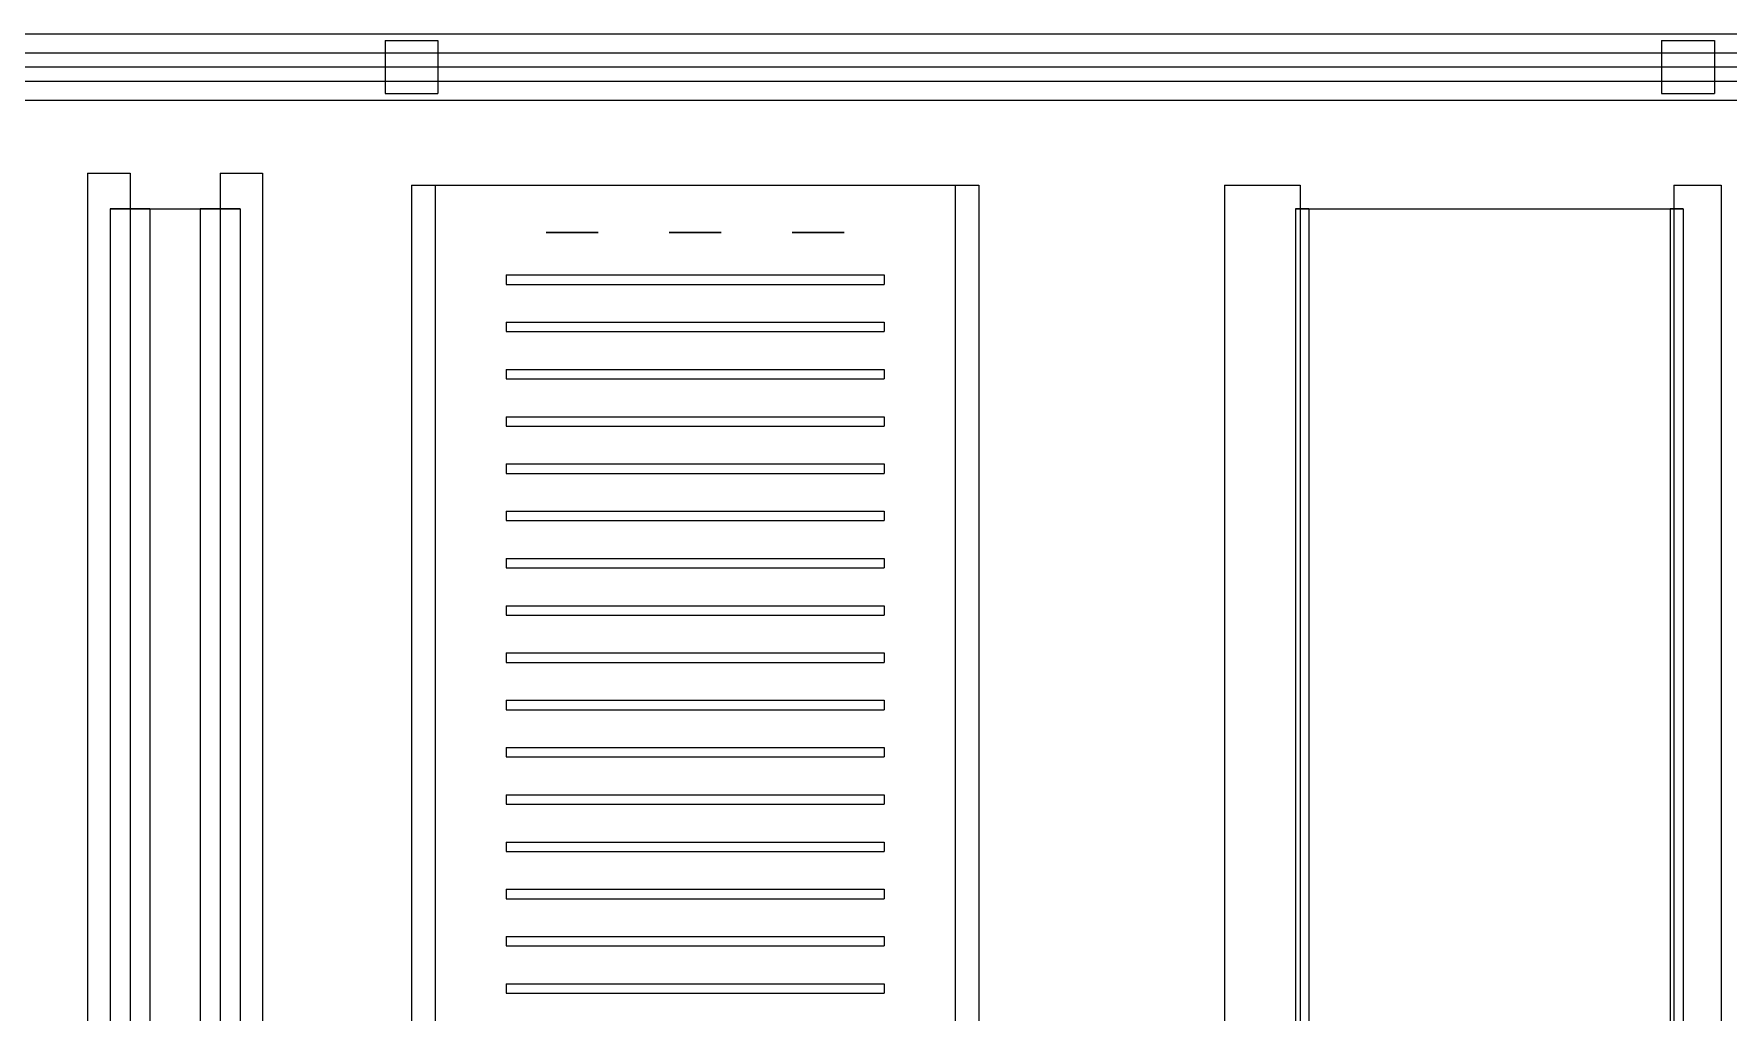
# Model space of a CAD drawing. Header units: millimetres. Extents: x -808 to -5, y -418 to 283.
# Drawn here: x -232.69 to -193.26, y -228.83 to -206.06 of the extents above; entities that cross this region are included whole.
import ezdxf

# ---------------------------------------------------------------- set-up
doc = ezdxf.new("R2010")
doc.units = ezdxf.units.MM
doc.layers.add('HIDDEN', color=8, linetype='Continuous')
doc.layers.add('VISIBLE', color=7, linetype='Continuous')

msp = doc.modelspace()

# ---------------------------------------------------------------- linework, layer by layer
at = {"layer": 'HIDDEN'}
for points in [[(-317.4, -206.059), (-97.4, -206.059)], [(-317.4, -206.059), (-97.4, -206.059)], [(-317.4, -206.059), (-97.4, -206.059)], [(-317.4, -206.499), (-97.4, -206.499)], [(-317.4, -206.499), (-97.4, -206.499)], [(-224.516, -206.213), (-223.284, -206.213)], [(-224.516, -206.213), (-223.284, -206.213)], [(-224.516, -206.213), (-224.516, -207.445)], [(-224.516, -206.213), (-224.516, -207.445)], [(-223.284, -206.213), (-223.284, -207.445)], [(-223.284, -206.213), (-223.284, -207.445)], [(-194.816, -206.213), (-193.584, -206.213)], [(-194.816, -206.213), (-193.584, -206.213)], [(-194.816, -206.213), (-194.816, -207.445)], [(-194.816, -206.213), (-194.816, -207.445)], [(-193.584, -206.213), (-193.584, -207.445)], [(-193.584, -206.213), (-193.584, -207.445)], [(-317.4, -206.829), (-97.4, -206.829)], [(-317.4, -206.829), (-97.4, -206.829)], [(-317.4, -206.829), (-97.4, -206.829)], [(-317.4, -206.829), (-97.4, -206.829)], [(-317.4, -206.829), (-97.4, -206.829)], [(-317.4, -206.829), (-97.4, -206.829)], [(-317.4, -207.159), (-97.4, -207.159)], [(-317.4, -207.159), (-97.4, -207.159)], [(-317.4, -207.599), (-97.4, -207.599)], [(-317.4, -207.599), (-97.4, -207.599)], [(-317.4, -207.599), (-97.4, -207.599)], [(-224.516, -207.445), (-223.284, -207.445)], [(-224.516, -207.445), (-223.284, -207.445)], [(-194.816, -207.445), (-193.584, -207.445)], [(-194.816, -207.445), (-193.584, -207.445)], [(-231.435, -209.304), (-230.445, -209.304)], [(-231.435, -209.304), (-230.445, -209.304)], [(-231.435, -209.304), (-231.435, -241.754)], [(-231.435, -209.304), (-231.435, -241.754)], [(-230.445, -209.304), (-230.445, -241.754)], [(-230.445, -209.304), (-230.445, -241.754)], [(-228.355, -209.304), (-227.365, -209.304)], [(-228.355, -209.304), (-227.365, -209.304)], [(-228.355, -209.304), (-228.355, -241.754)], [(-228.355, -209.304), (-228.355, -241.754)], [(-227.365, -209.304), (-227.365, -241.754)], [(-227.365, -209.304), (-227.365, -241.754)], [(-223.9, -209.579), (-210.7, -209.579)], [(-223.9, -209.579), (-210.7, -209.579)], [(-223.9, -209.579), (-223.9, -241.479)], [(-223.9, -209.579), (-223.9, -241.479)], [(-223.35, -209.579), (-211.25, -209.579)], [(-223.35, -209.579), (-211.25, -209.579)], [(-223.35, -209.579), (-223.35, -241.479)], [(-223.35, -209.579), (-223.35, -241.479)], [(-211.25, -209.579), (-211.25, -241.479)], [(-211.25, -209.579), (-211.25, -241.479)], [(-210.7, -209.579), (-210.7, -241.479)], [(-210.7, -209.579), (-210.7, -241.479)], [(-204.98, -209.579), (-203.22, -209.579)], [(-204.98, -209.579), (-203.22, -209.579)], [(-204.98, -209.579), (-204.98, -241.479)], [(-204.98, -209.579), (-204.98, -241.479)], [(-203.22, -209.579), (-203.22, -241.479)], [(-203.22, -209.579), (-203.22, -241.479)], [(-194.53, -209.579), (-193.43, -209.579)], [(-194.53, -209.579), (-193.43, -209.579)], [(-194.53, -209.579), (-194.53, -241.479)], [(-194.53, -209.579), (-194.53, -241.479)], [(-193.43, -209.579), (-193.43, -241.479)], [(-193.43, -209.579), (-193.43, -241.479)], [(-230.915, -210.129), (-228.815, -210.129)], [(-230.915, -210.129), (-229.985, -210.129)], [(-230.915, -210.129), (-230.915, -240.929)], [(-230.915, -210.129), (-228.815, -210.129)], [(-229.985, -210.129), (-230.915, -210.129)], [(-230.915, -210.129), (-230.915, -240.929)], [(-230.915, -210.129), (-228.815, -210.129)], [(-230.915, -210.129), (-229.985, -210.129)], [(-230.915, -210.129), (-230.915, -240.929)], [(-230.915, -210.129), (-228.815, -210.129)], [(-229.985, -210.129), (-230.915, -210.129)], [(-230.915, -210.129), (-230.915, -240.929)], [(-230.915, -210.129), (-228.815, -210.129)], [(-230.915, -210.129), (-229.985, -210.129)], [(-230.915, -210.129), (-230.915, -240.929)], [(-230.915, -210.129), (-228.815, -210.129)], [(-229.985, -210.129), (-230.915, -210.129)], [(-230.915, -210.129), (-230.915, -240.929)], [(-230.915, -210.129), (-228.815, -210.129)], [(-230.915, -210.129), (-229.985, -210.129)], [(-230.915, -210.129), (-230.915, -240.929)], [(-230.915, -210.129), (-228.815, -210.129)], [(-229.985, -210.129), (-230.915, -210.129)], [(-230.915, -210.129), (-230.915, -240.929)], [(-230.915, -210.129), (-228.815, -210.129)], [(-230.915, -210.129), (-229.985, -210.129)], [(-230.915, -210.129), (-230.915, -240.929)], [(-230.915, -210.129), (-228.815, -210.129)], [(-229.985, -210.129), (-230.915, -210.129)], [(-230.915, -210.129), (-230.915, -240.929)], [(-230.915, -210.129), (-228.815, -210.129)], [(-230.915, -210.129), (-229.985, -210.129)], [(-230.915, -210.129), (-230.915, -240.929)], [(-230.915, -210.129), (-228.815, -210.129)], [(-229.985, -210.129), (-230.915, -210.129)], [(-230.915, -210.129), (-230.915, -240.929)], [(-230.915, -210.129), (-228.815, -210.129)], [(-230.915, -210.129), (-229.985, -210.129)], [(-230.915, -210.129), (-230.915, -240.929)], [(-229.985, -210.129), (-227.885, -210.129)], [(-229.985, -210.129), (-229.985, -240.929)], [(-229.985, -210.129), (-227.885, -210.129)], [(-229.985, -210.129), (-229.985, -240.929)], [(-229.985, -210.129), (-227.885, -210.129)], [(-229.985, -210.129), (-229.985, -240.929)], [(-229.985, -210.129), (-227.885, -210.129)], [(-229.985, -210.129), (-229.985, -240.929)], [(-229.985, -210.129), (-227.885, -210.129)], [(-229.985, -210.129), (-229.985, -240.929)], [(-229.985, -210.129), (-227.885, -210.129)], [(-229.985, -210.129), (-229.985, -240.929)], [(-229.985, -210.129), (-227.885, -210.129)], [(-229.985, -210.129), (-229.985, -240.929)], [(-229.985, -210.129), (-227.885, -210.129)], [(-229.985, -210.129), (-229.985, -240.929)], [(-229.985, -210.129), (-227.885, -210.129)], [(-229.985, -210.129), (-229.985, -240.929)], [(-229.985, -210.129), (-227.885, -210.129)], [(-229.985, -210.129), (-229.985, -240.929)], [(-229.985, -210.129), (-227.885, -210.129)], [(-229.985, -210.129), (-229.985, -240.929)], [(-229.985, -210.129), (-227.885, -210.129)], [(-229.985, -210.129), (-229.985, -240.929)], [(-229.985, -210.129), (-227.885, -210.129)], [(-229.985, -210.129), (-229.985, -240.929)], [(-228.815, -210.129), (-227.885, -210.129)], [(-228.815, -210.129), (-228.815, -240.929)], [(-227.885, -210.129), (-228.815, -210.129)], [(-228.815, -210.129), (-228.815, -240.929)], [(-228.815, -210.129), (-227.885, -210.129)], [(-228.815, -210.129), (-228.815, -240.929)], [(-227.885, -210.129), (-228.815, -210.129)], [(-228.815, -210.129), (-228.815, -240.929)], [(-228.815, -210.129), (-227.885, -210.129)], [(-228.815, -210.129), (-228.815, -240.929)], [(-227.885, -210.129), (-228.815, -210.129)], [(-228.815, -210.129), (-228.815, -240.929)], [(-228.815, -210.129), (-227.885, -210.129)], [(-228.815, -210.129), (-228.815, -240.929)], [(-227.885, -210.129), (-228.815, -210.129)], [(-228.815, -210.129), (-228.815, -240.929)], [(-228.815, -210.129), (-227.885, -210.129)], [(-228.815, -210.129), (-228.815, -240.929)], [(-227.885, -210.129), (-228.815, -210.129)], [(-228.815, -210.129), (-228.815, -240.929)], [(-228.815, -210.129), (-227.885, -210.129)], [(-228.815, -210.129), (-228.815, -240.929)], [(-227.885, -210.129), (-228.815, -210.129)], [(-228.815, -210.129), (-228.815, -240.929)], [(-228.815, -210.129), (-227.885, -210.129)], [(-228.815, -210.129), (-228.815, -240.929)], [(-227.885, -210.129), (-227.885, -240.929)], [(-227.885, -210.129), (-227.885, -240.929)], [(-227.885, -210.129), (-227.885, -240.929)], [(-227.885, -210.129), (-227.885, -240.929)], [(-227.885, -210.129), (-227.885, -240.929)], [(-227.885, -210.129), (-227.885, -240.929)], [(-227.885, -210.129), (-227.885, -240.929)], [(-227.885, -210.129), (-227.885, -240.929)], [(-227.885, -210.129), (-227.885, -240.929)], [(-227.885, -210.129), (-227.885, -240.929)], [(-227.885, -210.129), (-227.885, -240.929)], [(-227.885, -210.129), (-227.885, -240.929)], [(-227.885, -210.129), (-227.885, -240.929)], [(-203.33, -210.129), (-194.617, -210.129)], [(-203.33, -210.129), (-203.023, -210.129)], [(-203.33, -210.129), (-203.33, -240.929)], [(-203.33, -210.129), (-194.617, -210.129)], [(-203.023, -210.129), (-203.33, -210.129)], [(-203.33, -210.129), (-203.33, -240.929)], [(-203.33, -210.129), (-194.617, -210.129)], [(-203.33, -210.129), (-203.023, -210.129)], [(-203.33, -210.129), (-203.33, -240.929)], [(-203.33, -210.129), (-194.617, -210.129)], [(-203.023, -210.129), (-203.33, -210.129)], [(-203.33, -210.129), (-203.33, -240.929)], [(-203.33, -210.129), (-194.617, -210.129)], [(-203.33, -210.129), (-203.023, -210.129)], [(-203.33, -210.129), (-203.33, -240.929)], [(-203.33, -210.129), (-194.617, -210.129)], [(-203.023, -210.129), (-203.33, -210.129)], [(-203.33, -210.129), (-203.33, -240.929)], [(-203.33, -210.129), (-194.617, -210.129)], [(-203.33, -210.129), (-203.023, -210.129)], [(-203.33, -210.129), (-203.33, -240.929)], [(-203.33, -210.129), (-194.617, -210.129)], [(-203.023, -210.129), (-203.33, -210.129)], [(-203.33, -210.129), (-203.33, -240.929)], [(-203.33, -210.129), (-194.617, -210.129)], [(-203.33, -210.129), (-203.023, -210.129)], [(-203.33, -210.129), (-203.33, -240.929)], [(-203.023, -210.129), (-194.31, -210.129)], [(-203.023, -210.129), (-203.023, -240.929)], [(-203.023, -210.129), (-194.31, -210.129)], [(-203.023, -210.129), (-203.023, -240.929)], [(-203.023, -210.129), (-194.31, -210.129)], [(-203.023, -210.129), (-203.023, -240.929)], [(-203.023, -210.129), (-194.31, -210.129)], [(-203.023, -210.129), (-203.023, -240.929)], [(-203.023, -210.129), (-194.31, -210.129)], [(-203.023, -210.129), (-203.023, -240.929)], [(-203.023, -210.129), (-194.31, -210.129)], [(-203.023, -210.129), (-203.023, -240.929)], [(-203.023, -210.129), (-194.31, -210.129)], [(-203.023, -210.129), (-203.023, -240.929)], [(-203.023, -210.129), (-194.31, -210.129)], [(-203.023, -210.129), (-203.023, -240.929)], [(-203.023, -210.129), (-194.31, -210.129)], [(-203.023, -210.129), (-203.023, -240.929)], [(-194.617, -210.129), (-194.31, -210.129)], [(-194.617, -210.129), (-194.617, -240.929)], [(-194.31, -210.129), (-194.617, -210.129)], [(-194.617, -210.129), (-194.617, -240.929)], [(-194.617, -210.129), (-194.31, -210.129)], [(-194.617, -210.129), (-194.617, -240.929)], [(-194.31, -210.129), (-194.617, -210.129)], [(-194.617, -210.129), (-194.617, -240.929)], [(-194.617, -210.129), (-194.31, -210.129)], [(-194.617, -210.129), (-194.617, -240.929)], [(-194.31, -210.129), (-194.617, -210.129)], [(-194.617, -210.129), (-194.617, -240.929)], [(-194.617, -210.129), (-194.31, -210.129)], [(-194.617, -210.129), (-194.617, -240.929)], [(-194.31, -210.129), (-194.617, -210.129)], [(-194.617, -210.129), (-194.617, -240.929)], [(-194.617, -210.129), (-194.31, -210.129)], [(-194.617, -210.129), (-194.617, -240.929)], [(-194.31, -210.129), (-194.31, -240.929)], [(-194.31, -210.129), (-194.31, -240.929)], [(-194.31, -210.129), (-194.31, -240.929)], [(-194.31, -210.129), (-194.31, -240.929)], [(-194.31, -210.129), (-194.31, -240.929)], [(-194.31, -210.129), (-194.31, -240.929)], [(-194.31, -210.129), (-194.31, -240.929)], [(-194.31, -210.129), (-194.31, -240.929)], [(-194.31, -210.129), (-194.31, -240.929)], [(-220.765, -210.679), (-220.761, -210.679)], [(-220.761, -210.679), (-220.765, -210.679)], [(-220.765, -210.679), (-220.761, -210.679)], [(-220.761, -210.679), (-220.765, -210.679)], [(-220.765, -210.679), (-220.761, -210.679)], [(-220.761, -210.679), (-220.765, -210.679)], [(-220.765, -210.679), (-220.761, -210.679)], [(-220.761, -210.679), (-220.765, -210.679)], [(-220.765, -210.679), (-220.761, -210.679)], [(-220.761, -210.679), (-220.765, -210.679)], [(-220.761, -210.679), (-220.726, -210.679)], [(-220.726, -210.679), (-220.761, -210.679)], [(-220.761, -210.679), (-220.726, -210.679)], [(-220.726, -210.679), (-220.761, -210.679)], [(-220.761, -210.679), (-220.726, -210.679)], [(-220.726, -210.679), (-220.761, -210.679)], [(-220.761, -210.679), (-220.726, -210.679)], [(-220.726, -210.679), (-220.761, -210.679)], [(-220.761, -210.679), (-220.726, -210.679)], [(-220.726, -210.679), (-220.761, -210.679)], [(-220.726, -210.679), (-220.658, -210.679)], [(-220.658, -210.679), (-220.726, -210.679)], [(-220.726, -210.679), (-220.658, -210.679)], [(-220.658, -210.679), (-220.726, -210.679)], [(-220.726, -210.679), (-220.658, -210.679)], [(-220.658, -210.679), (-220.726, -210.679)], [(-220.726, -210.679), (-220.658, -210.679)], [(-220.658, -210.679), (-220.726, -210.679)], [(-220.726, -210.679), (-220.658, -210.679)], [(-220.658, -210.679), (-220.726, -210.679)], [(-220.658, -210.679), (-220.561, -210.679)], [(-220.561, -210.679), (-220.658, -210.679)], [(-220.658, -210.679), (-220.561, -210.679)], [(-220.561, -210.679), (-220.658, -210.679)], [(-220.658, -210.679), (-220.561, -210.679)], [(-220.561, -210.679), (-220.658, -210.679)], [(-220.658, -210.679), (-220.561, -210.679)], [(-220.561, -210.679), (-220.658, -210.679)], [(-220.658, -210.679), (-220.561, -210.679)], [(-220.561, -210.679), (-220.658, -210.679)], [(-220.561, -210.679), (-220.441, -210.679)], [(-220.441, -210.679), (-220.561, -210.679)], [(-220.561, -210.679), (-220.441, -210.679)], [(-220.441, -210.679), (-220.561, -210.679)], [(-220.561, -210.679), (-220.441, -210.679)], [(-220.441, -210.679), (-220.561, -210.679)], [(-220.561, -210.679), (-220.441, -210.679)], [(-220.441, -210.679), (-220.561, -210.679)], [(-220.561, -210.679), (-220.441, -210.679)], [(-220.441, -210.679), (-220.561, -210.679)], [(-220.441, -210.679), (-220.305, -210.679)], [(-220.305, -210.679), (-220.441, -210.679)], [(-220.441, -210.679), (-220.305, -210.679)], [(-220.305, -210.679), (-220.441, -210.679)], [(-220.441, -210.679), (-220.305, -210.679)], [(-220.305, -210.679), (-220.441, -210.679)], [(-220.441, -210.679), (-220.305, -210.679)], [(-220.305, -210.679), (-220.441, -210.679)], [(-220.441, -210.679), (-220.305, -210.679)], [(-220.305, -210.679), (-220.441, -210.679)], [(-220.305, -210.679), (-220.16, -210.679)], [(-220.16, -210.679), (-220.305, -210.679)], [(-220.305, -210.679), (-220.16, -210.679)], [(-220.16, -210.679), (-220.305, -210.679)], [(-220.305, -210.679), (-220.16, -210.679)], [(-220.16, -210.679), (-220.305, -210.679)], [(-220.305, -210.679), (-220.16, -210.679)], [(-220.16, -210.679), (-220.305, -210.679)], [(-220.305, -210.679), (-220.16, -210.679)], [(-220.16, -210.679), (-220.305, -210.679)], [(-220.015, -210.679), (-220.16, -210.679)], [(-220.16, -210.679), (-220.015, -210.679)], [(-220.015, -210.679), (-220.16, -210.679)], [(-220.16, -210.679), (-220.015, -210.679)], [(-220.015, -210.679), (-220.16, -210.679)], [(-220.16, -210.679), (-220.015, -210.679)], [(-220.015, -210.679), (-220.16, -210.679)], [(-220.16, -210.679), (-220.015, -210.679)], [(-220.015, -210.679), (-220.16, -210.679)], [(-220.16, -210.679), (-220.015, -210.679)], [(-219.879, -210.679), (-220.015, -210.679)], [(-220.015, -210.679), (-219.879, -210.679)], [(-219.879, -210.679), (-220.015, -210.679)], [(-220.015, -210.679), (-219.879, -210.679)], [(-219.879, -210.679), (-220.015, -210.679)], [(-220.015, -210.679), (-219.879, -210.679)], [(-219.879, -210.679), (-220.015, -210.679)], [(-220.015, -210.679), (-219.879, -210.679)], [(-219.879, -210.679), (-220.015, -210.679)], [(-220.015, -210.679), (-219.879, -210.679)], [(-219.759, -210.679), (-219.879, -210.679)], [(-219.879, -210.679), (-219.759, -210.679)], [(-219.759, -210.679), (-219.879, -210.679)], [(-219.879, -210.679), (-219.759, -210.679)], [(-219.759, -210.679), (-219.879, -210.679)], [(-219.879, -210.679), (-219.759, -210.679)], [(-219.759, -210.679), (-219.879, -210.679)], [(-219.879, -210.679), (-219.759, -210.679)], [(-219.759, -210.679), (-219.879, -210.679)], [(-219.879, -210.679), (-219.759, -210.679)], [(-219.662, -210.679), (-219.759, -210.679)], [(-219.759, -210.679), (-219.662, -210.679)], [(-219.662, -210.679), (-219.759, -210.679)], [(-219.759, -210.679), (-219.662, -210.679)], [(-219.662, -210.679), (-219.759, -210.679)], [(-219.759, -210.679), (-219.662, -210.679)], [(-219.662, -210.679), (-219.759, -210.679)], [(-219.759, -210.679), (-219.662, -210.679)], [(-219.662, -210.679), (-219.759, -210.679)], [(-219.759, -210.679), (-219.662, -210.679)], [(-219.594, -210.679), (-219.662, -210.679)], [(-219.662, -210.679), (-219.594, -210.679)], [(-219.594, -210.679), (-219.662, -210.679)], [(-219.662, -210.679), (-219.594, -210.679)], [(-219.594, -210.679), (-219.662, -210.679)], [(-219.662, -210.679), (-219.594, -210.679)], [(-219.594, -210.679), (-219.662, -210.679)], [(-219.662, -210.679), (-219.594, -210.679)], [(-219.594, -210.679), (-219.662, -210.679)], [(-219.662, -210.679), (-219.594, -210.679)], [(-219.559, -210.679), (-219.594, -210.679)], [(-219.594, -210.679), (-219.559, -210.679)], [(-219.559, -210.679), (-219.594, -210.679)], [(-219.594, -210.679), (-219.559, -210.679)], [(-219.559, -210.679), (-219.594, -210.679)], [(-219.594, -210.679), (-219.559, -210.679)], [(-219.559, -210.679), (-219.594, -210.679)], [(-219.594, -210.679), (-219.559, -210.679)], [(-219.559, -210.679), (-219.594, -210.679)], [(-219.594, -210.679), (-219.559, -210.679)], [(-219.555, -210.679), (-219.559, -210.679)], [(-219.559, -210.679), (-219.555, -210.679)], [(-219.555, -210.679), (-219.559, -210.679)], [(-219.559, -210.679), (-219.555, -210.679)], [(-219.555, -210.679), (-219.559, -210.679)], [(-219.559, -210.679), (-219.555, -210.679)], [(-219.555, -210.679), (-219.559, -210.679)], [(-219.559, -210.679), (-219.555, -210.679)], [(-219.555, -210.679), (-219.559, -210.679)], [(-219.559, -210.679), (-219.555, -210.679)], [(-217.905, -210.679), (-217.901, -210.679)], [(-217.901, -210.679), (-217.905, -210.679)], [(-217.905, -210.679), (-217.901, -210.679)], [(-217.901, -210.679), (-217.905, -210.679)], [(-217.905, -210.679), (-217.901, -210.679)], [(-217.901, -210.679), (-217.905, -210.679)], [(-217.905, -210.679), (-217.901, -210.679)], [(-217.901, -210.679), (-217.905, -210.679)], [(-217.905, -210.679), (-217.901, -210.679)], [(-217.901, -210.679), (-217.905, -210.679)], [(-217.901, -210.679), (-217.866, -210.679)], [(-217.866, -210.679), (-217.901, -210.679)], [(-217.901, -210.679), (-217.866, -210.679)], [(-217.866, -210.679), (-217.901, -210.679)], [(-217.901, -210.679), (-217.866, -210.679)], [(-217.866, -210.679), (-217.901, -210.679)], [(-217.901, -210.679), (-217.866, -210.679)], [(-217.866, -210.679), (-217.901, -210.679)], [(-217.901, -210.679), (-217.866, -210.679)], [(-217.866, -210.679), (-217.901, -210.679)], [(-217.866, -210.679), (-217.798, -210.679)], [(-217.798, -210.679), (-217.866, -210.679)], [(-217.866, -210.679), (-217.798, -210.679)], [(-217.798, -210.679), (-217.866, -210.679)], [(-217.866, -210.679), (-217.798, -210.679)], [(-217.798, -210.679), (-217.866, -210.679)], [(-217.866, -210.679), (-217.798, -210.679)], [(-217.798, -210.679), (-217.866, -210.679)], [(-217.866, -210.679), (-217.798, -210.679)], [(-217.798, -210.679), (-217.866, -210.679)], [(-217.798, -210.679), (-217.701, -210.679)], [(-217.701, -210.679), (-217.798, -210.679)], [(-217.798, -210.679), (-217.701, -210.679)], [(-217.701, -210.679), (-217.798, -210.679)], [(-217.798, -210.679), (-217.701, -210.679)], [(-217.701, -210.679), (-217.798, -210.679)], [(-217.798, -210.679), (-217.701, -210.679)], [(-217.701, -210.679), (-217.798, -210.679)], [(-217.798, -210.679), (-217.701, -210.679)], [(-217.701, -210.679), (-217.798, -210.679)], [(-217.701, -210.679), (-217.581, -210.679)], [(-217.581, -210.679), (-217.701, -210.679)], [(-217.701, -210.679), (-217.581, -210.679)], [(-217.581, -210.679), (-217.701, -210.679)], [(-217.701, -210.679), (-217.581, -210.679)], [(-217.581, -210.679), (-217.701, -210.679)], [(-217.701, -210.679), (-217.581, -210.679)], [(-217.581, -210.679), (-217.701, -210.679)], [(-217.701, -210.679), (-217.581, -210.679)], [(-217.581, -210.679), (-217.701, -210.679)], [(-217.581, -210.679), (-217.445, -210.679)], [(-217.445, -210.679), (-217.581, -210.679)], [(-217.581, -210.679), (-217.445, -210.679)], [(-217.445, -210.679), (-217.581, -210.679)], [(-217.581, -210.679), (-217.445, -210.679)], [(-217.445, -210.679), (-217.581, -210.679)], [(-217.581, -210.679), (-217.445, -210.679)], [(-217.445, -210.679), (-217.581, -210.679)], [(-217.581, -210.679), (-217.445, -210.679)], [(-217.445, -210.679), (-217.581, -210.679)], [(-217.445, -210.679), (-217.3, -210.679)], [(-217.3, -210.679), (-217.445, -210.679)], [(-217.445, -210.679), (-217.3, -210.679)], [(-217.3, -210.679), (-217.445, -210.679)], [(-217.445, -210.679), (-217.3, -210.679)], [(-217.3, -210.679), (-217.445, -210.679)], [(-217.445, -210.679), (-217.3, -210.679)], [(-217.3, -210.679), (-217.445, -210.679)], [(-217.445, -210.679), (-217.3, -210.679)], [(-217.3, -210.679), (-217.445, -210.679)], [(-217.155, -210.679), (-217.3, -210.679)], [(-217.3, -210.679), (-217.155, -210.679)], [(-217.155, -210.679), (-217.3, -210.679)], [(-217.3, -210.679), (-217.155, -210.679)], [(-217.155, -210.679), (-217.3, -210.679)], [(-217.3, -210.679), (-217.155, -210.679)], [(-217.155, -210.679), (-217.3, -210.679)], [(-217.3, -210.679), (-217.155, -210.679)], [(-217.155, -210.679), (-217.3, -210.679)], [(-217.3, -210.679), (-217.155, -210.679)], [(-217.019, -210.679), (-217.155, -210.679)], [(-217.155, -210.679), (-217.019, -210.679)], [(-217.019, -210.679), (-217.155, -210.679)], [(-217.155, -210.679), (-217.019, -210.679)], [(-217.019, -210.679), (-217.155, -210.679)], [(-217.155, -210.679), (-217.019, -210.679)], [(-217.019, -210.679), (-217.155, -210.679)], [(-217.155, -210.679), (-217.019, -210.679)], [(-217.019, -210.679), (-217.155, -210.679)], [(-217.155, -210.679), (-217.019, -210.679)], [(-216.899, -210.679), (-217.019, -210.679)], [(-217.019, -210.679), (-216.899, -210.679)], [(-216.899, -210.679), (-217.019, -210.679)], [(-217.019, -210.679), (-216.899, -210.679)], [(-216.899, -210.679), (-217.019, -210.679)], [(-217.019, -210.679), (-216.899, -210.679)], [(-216.899, -210.679), (-217.019, -210.679)], [(-217.019, -210.679), (-216.899, -210.679)], [(-216.899, -210.679), (-217.019, -210.679)], [(-217.019, -210.679), (-216.899, -210.679)], [(-216.802, -210.679), (-216.899, -210.679)], [(-216.899, -210.679), (-216.802, -210.679)], [(-216.802, -210.679), (-216.899, -210.679)], [(-216.899, -210.679), (-216.802, -210.679)], [(-216.802, -210.679), (-216.899, -210.679)], [(-216.899, -210.679), (-216.802, -210.679)], [(-216.802, -210.679), (-216.899, -210.679)], [(-216.899, -210.679), (-216.802, -210.679)], [(-216.802, -210.679), (-216.899, -210.679)], [(-216.899, -210.679), (-216.802, -210.679)], [(-216.734, -210.679), (-216.802, -210.679)], [(-216.802, -210.679), (-216.734, -210.679)], [(-216.734, -210.679), (-216.802, -210.679)], [(-216.802, -210.679), (-216.734, -210.679)], [(-216.734, -210.679), (-216.802, -210.679)], [(-216.802, -210.679), (-216.734, -210.679)], [(-216.734, -210.679), (-216.802, -210.679)], [(-216.802, -210.679), (-216.734, -210.679)], [(-216.734, -210.679), (-216.802, -210.679)], [(-216.802, -210.679), (-216.734, -210.679)], [(-216.699, -210.679), (-216.734, -210.679)], [(-216.734, -210.679), (-216.699, -210.679)], [(-216.699, -210.679), (-216.734, -210.679)], [(-216.734, -210.679), (-216.699, -210.679)], [(-216.699, -210.679), (-216.734, -210.679)], [(-216.734, -210.679), (-216.699, -210.679)], [(-216.699, -210.679), (-216.734, -210.679)], [(-216.734, -210.679), (-216.699, -210.679)], [(-216.699, -210.679), (-216.734, -210.679)], [(-216.734, -210.679), (-216.699, -210.679)], [(-216.695, -210.679), (-216.699, -210.679)], [(-216.699, -210.679), (-216.695, -210.679)], [(-216.695, -210.679), (-216.699, -210.679)], [(-216.699, -210.679), (-216.695, -210.679)], [(-216.695, -210.679), (-216.699, -210.679)], [(-216.699, -210.679), (-216.695, -210.679)], [(-216.695, -210.679), (-216.699, -210.679)], [(-216.699, -210.679), (-216.695, -210.679)], [(-216.695, -210.679), (-216.699, -210.679)], [(-216.699, -210.679), (-216.695, -210.679)], [(-215.045, -210.679), (-215.041, -210.679)], [(-215.041, -210.679), (-215.045, -210.679)], [(-215.045, -210.679), (-215.041, -210.679)], [(-215.041, -210.679), (-215.045, -210.679)], [(-215.045, -210.679), (-215.041, -210.679)], [(-215.041, -210.679), (-215.045, -210.679)], [(-215.045, -210.679), (-215.041, -210.679)], [(-215.041, -210.679), (-215.045, -210.679)], [(-215.045, -210.679), (-215.041, -210.679)], [(-215.041, -210.679), (-215.045, -210.679)], [(-215.041, -210.679), (-215.006, -210.679)], [(-215.006, -210.679), (-215.041, -210.679)], [(-215.041, -210.679), (-215.006, -210.679)], [(-215.006, -210.679), (-215.041, -210.679)], [(-215.041, -210.679), (-215.006, -210.679)], [(-215.006, -210.679), (-215.041, -210.679)], [(-215.041, -210.679), (-215.006, -210.679)], [(-215.006, -210.679), (-215.041, -210.679)], [(-215.041, -210.679), (-215.006, -210.679)], [(-215.006, -210.679), (-215.041, -210.679)], [(-215.006, -210.679), (-214.938, -210.679)], [(-214.938, -210.679), (-215.006, -210.679)], [(-215.006, -210.679), (-214.938, -210.679)], [(-214.938, -210.679), (-215.006, -210.679)], [(-215.006, -210.679), (-214.938, -210.679)], [(-214.938, -210.679), (-215.006, -210.679)], [(-215.006, -210.679), (-214.938, -210.679)], [(-214.938, -210.679), (-215.006, -210.679)], [(-215.006, -210.679), (-214.938, -210.679)], [(-214.938, -210.679), (-215.006, -210.679)], [(-214.938, -210.679), (-214.841, -210.679)], [(-214.841, -210.679), (-214.938, -210.679)], [(-214.938, -210.679), (-214.841, -210.679)], [(-214.841, -210.679), (-214.938, -210.679)], [(-214.938, -210.679), (-214.841, -210.679)], [(-214.841, -210.679), (-214.938, -210.679)], [(-214.938, -210.679), (-214.841, -210.679)], [(-214.841, -210.679), (-214.938, -210.679)], [(-214.938, -210.679), (-214.841, -210.679)], [(-214.841, -210.679), (-214.938, -210.679)], [(-214.841, -210.679), (-214.721, -210.679)], [(-214.721, -210.679), (-214.841, -210.679)], [(-214.841, -210.679), (-214.721, -210.679)], [(-214.721, -210.679), (-214.841, -210.679)], [(-214.841, -210.679), (-214.721, -210.679)], [(-214.721, -210.679), (-214.841, -210.679)], [(-214.841, -210.679), (-214.721, -210.679)], [(-214.721, -210.679), (-214.841, -210.679)], [(-214.841, -210.679), (-214.721, -210.679)], [(-214.721, -210.679), (-214.841, -210.679)], [(-214.721, -210.679), (-214.585, -210.679)], [(-214.585, -210.679), (-214.721, -210.679)], [(-214.721, -210.679), (-214.585, -210.679)], [(-214.585, -210.679), (-214.721, -210.679)], [(-214.721, -210.679), (-214.585, -210.679)], [(-214.585, -210.679), (-214.721, -210.679)], [(-214.721, -210.679), (-214.585, -210.679)], [(-214.585, -210.679), (-214.721, -210.679)], [(-214.721, -210.679), (-214.585, -210.679)], [(-214.585, -210.679), (-214.721, -210.679)], [(-214.585, -210.679), (-214.44, -210.679)], [(-214.44, -210.679), (-214.585, -210.679)], [(-214.585, -210.679), (-214.44, -210.679)], [(-214.44, -210.679), (-214.585, -210.679)], [(-214.585, -210.679), (-214.44, -210.679)], [(-214.44, -210.679), (-214.585, -210.679)], [(-214.585, -210.679), (-214.44, -210.679)], [(-214.44, -210.679), (-214.585, -210.679)], [(-214.585, -210.679), (-214.44, -210.679)], [(-214.44, -210.679), (-214.585, -210.679)], [(-214.295, -210.679), (-214.44, -210.679)], [(-214.44, -210.679), (-214.295, -210.679)], [(-214.295, -210.679), (-214.44, -210.679)], [(-214.44, -210.679), (-214.295, -210.679)], [(-214.295, -210.679), (-214.44, -210.679)], [(-214.44, -210.679), (-214.295, -210.679)], [(-214.295, -210.679), (-214.44, -210.679)], [(-214.44, -210.679), (-214.295, -210.679)], [(-214.295, -210.679), (-214.44, -210.679)], [(-214.44, -210.679), (-214.295, -210.679)], [(-214.159, -210.679), (-214.295, -210.679)], [(-214.295, -210.679), (-214.159, -210.679)], [(-214.159, -210.679), (-214.295, -210.679)], [(-214.295, -210.679), (-214.159, -210.679)], [(-214.159, -210.679), (-214.295, -210.679)], [(-214.295, -210.679), (-214.159, -210.679)], [(-214.159, -210.679), (-214.295, -210.679)], [(-214.295, -210.679), (-214.159, -210.679)], [(-214.159, -210.679), (-214.295, -210.679)], [(-214.295, -210.679), (-214.159, -210.679)], [(-214.039, -210.679), (-214.159, -210.679)], [(-214.159, -210.679), (-214.039, -210.679)], [(-214.039, -210.679), (-214.159, -210.679)], [(-214.159, -210.679), (-214.039, -210.679)], [(-214.039, -210.679), (-214.159, -210.679)], [(-214.159, -210.679), (-214.039, -210.679)], [(-214.039, -210.679), (-214.159, -210.679)], [(-214.159, -210.679), (-214.039, -210.679)], [(-214.039, -210.679), (-214.159, -210.679)], [(-214.159, -210.679), (-214.039, -210.679)], [(-213.942, -210.679), (-214.039, -210.679)], [(-214.039, -210.679), (-213.942, -210.679)], [(-213.942, -210.679), (-214.039, -210.679)], [(-214.039, -210.679), (-213.942, -210.679)], [(-213.942, -210.679), (-214.039, -210.679)], [(-214.039, -210.679), (-213.942, -210.679)], [(-213.942, -210.679), (-214.039, -210.679)], [(-214.039, -210.679), (-213.942, -210.679)], [(-213.942, -210.679), (-214.039, -210.679)], [(-214.039, -210.679), (-213.942, -210.679)], [(-213.874, -210.679), (-213.942, -210.679)], [(-213.942, -210.679), (-213.874, -210.679)], [(-213.874, -210.679), (-213.942, -210.679)], [(-213.942, -210.679), (-213.874, -210.679)], [(-213.874, -210.679), (-213.942, -210.679)], [(-213.942, -210.679), (-213.874, -210.679)], [(-213.874, -210.679), (-213.942, -210.679)], [(-213.942, -210.679), (-213.874, -210.679)], [(-213.874, -210.679), (-213.942, -210.679)], [(-213.942, -210.679), (-213.874, -210.679)], [(-213.839, -210.679), (-213.874, -210.679)], [(-213.874, -210.679), (-213.839, -210.679)], [(-213.839, -210.679), (-213.874, -210.679)], [(-213.874, -210.679), (-213.839, -210.679)], [(-213.839, -210.679), (-213.874, -210.679)], [(-213.874, -210.679), (-213.839, -210.679)], [(-213.839, -210.679), (-213.874, -210.679)], [(-213.874, -210.679), (-213.839, -210.679)], [(-213.839, -210.679), (-213.874, -210.679)], [(-213.874, -210.679), (-213.839, -210.679)], [(-213.835, -210.679), (-213.839, -210.679)], [(-213.839, -210.679), (-213.835, -210.679)], [(-213.835, -210.679), (-213.839, -210.679)], [(-213.839, -210.679), (-213.835, -210.679)], [(-213.835, -210.679), (-213.839, -210.679)], [(-213.839, -210.679), (-213.835, -210.679)], [(-213.835, -210.679), (-213.839, -210.679)], [(-213.839, -210.679), (-213.835, -210.679)], [(-213.835, -210.679), (-213.839, -210.679)], [(-213.839, -210.679), (-213.835, -210.679)], [(-221.7, -211.669), (-212.9, -211.669)], [(-221.7, -211.669), (-212.9, -211.669)], [(-221.7, -211.669), (-221.7, -211.889)], [(-221.7, -211.669), (-221.7, -211.889)], [(-212.9, -211.669), (-212.9, -211.889)], [(-212.9, -211.669), (-212.9, -211.889)], [(-221.7, -211.889), (-212.9, -211.889)], [(-221.7, -211.889), (-212.9, -211.889)], [(-221.7, -212.769), (-212.9, -212.769)], [(-221.7, -212.769), (-212.9, -212.769)], [(-221.7, -212.769), (-221.7, -212.989)], [(-221.7, -212.769), (-221.7, -212.989)], [(-212.9, -212.769), (-212.9, -212.989)], [(-212.9, -212.769), (-212.9, -212.989)], [(-221.7, -212.989), (-212.9, -212.989)], [(-221.7, -212.989), (-212.9, -212.989)], [(-221.7, -213.869), (-212.9, -213.869)], [(-221.7, -213.869), (-212.9, -213.869)], [(-221.7, -213.869), (-221.7, -214.089)], [(-221.7, -213.869), (-221.7, -214.089)], [(-212.9, -213.869), (-212.9, -214.089)], [(-212.9, -213.869), (-212.9, -214.089)], [(-221.7, -214.089), (-212.9, -214.089)], [(-221.7, -214.089), (-212.9, -214.089)], [(-221.7, -214.969), (-212.9, -214.969)], [(-221.7, -214.969), (-212.9, -214.969)], [(-221.7, -214.969), (-221.7, -215.189)], [(-221.7, -214.969), (-221.7, -215.189)], [(-221.7, -215.189), (-212.9, -215.189)], [(-221.7, -215.189), (-212.9, -215.189)], [(-212.9, -214.969), (-212.9, -215.189)], [(-212.9, -214.969), (-212.9, -215.189)], [(-221.7, -216.069), (-212.9, -216.069)], [(-221.7, -216.069), (-212.9, -216.069)], [(-221.7, -216.069), (-221.7, -216.289)], [(-221.7, -216.069), (-221.7, -216.289)], [(-221.7, -216.289), (-212.9, -216.289)], [(-221.7, -216.289), (-212.9, -216.289)], [(-212.9, -216.069), (-212.9, -216.289)], [(-212.9, -216.069), (-212.9, -216.289)], [(-221.7, -217.169), (-212.9, -217.169)], [(-221.7, -217.169), (-212.9, -217.169)], [(-221.7, -217.169), (-221.7, -217.389)], [(-221.7, -217.169), (-221.7, -217.389)], [(-212.9, -217.169), (-212.9, -217.389)], [(-212.9, -217.169), (-212.9, -217.389)], [(-221.7, -217.389), (-212.9, -217.389)], [(-221.7, -217.389), (-212.9, -217.389)], [(-221.7, -218.269), (-212.9, -218.269)], [(-221.7, -218.269), (-212.9, -218.269)], [(-221.7, -218.269), (-221.7, -218.489)], [(-221.7, -218.269), (-221.7, -218.489)], [(-212.9, -218.269), (-212.9, -218.489)], [(-212.9, -218.269), (-212.9, -218.489)], [(-221.7, -218.489), (-212.9, -218.489)], [(-221.7, -218.489), (-212.9, -218.489)], [(-221.7, -219.369), (-212.9, -219.369)], [(-221.7, -219.369), (-212.9, -219.369)], [(-221.7, -219.369), (-221.7, -219.589)], [(-221.7, -219.369), (-221.7, -219.589)], [(-212.9, -219.369), (-212.9, -219.589)], [(-212.9, -219.369), (-212.9, -219.589)], [(-221.7, -219.589), (-212.9, -219.589)], [(-221.7, -219.589), (-212.9, -219.589)], [(-221.7, -220.469), (-212.9, -220.469)], [(-221.7, -220.469), (-212.9, -220.469)], [(-221.7, -220.469), (-221.7, -220.689)], [(-221.7, -220.469), (-221.7, -220.689)], [(-221.7, -220.689), (-212.9, -220.689)], [(-221.7, -220.689), (-212.9, -220.689)], [(-212.9, -220.469), (-212.9, -220.689)], [(-212.9, -220.469), (-212.9, -220.689)], [(-221.7, -221.569), (-212.9, -221.569)], [(-221.7, -221.569), (-212.9, -221.569)], [(-221.7, -221.569), (-221.7, -221.789)], [(-221.7, -221.569), (-221.7, -221.789)], [(-221.7, -221.789), (-212.9, -221.789)], [(-221.7, -221.789), (-212.9, -221.789)], [(-212.9, -221.569), (-212.9, -221.789)], [(-212.9, -221.569), (-212.9, -221.789)], [(-221.7, -222.669), (-212.9, -222.669)], [(-221.7, -222.669), (-212.9, -222.669)], [(-221.7, -222.669), (-221.7, -222.889)], [(-221.7, -222.669), (-221.7, -222.889)], [(-212.9, -222.669), (-212.9, -222.889)], [(-212.9, -222.669), (-212.9, -222.889)], [(-221.7, -222.889), (-212.9, -222.889)], [(-221.7, -222.889), (-212.9, -222.889)], [(-221.7, -223.769), (-212.9, -223.769)], [(-221.7, -223.769), (-212.9, -223.769)], [(-221.7, -223.769), (-221.7, -223.989)], [(-221.7, -223.769), (-221.7, -223.989)], [(-212.9, -223.769), (-212.9, -223.989)], [(-212.9, -223.769), (-212.9, -223.989)], [(-221.7, -223.989), (-212.9, -223.989)], [(-221.7, -223.989), (-212.9, -223.989)], [(-221.7, -224.869), (-212.9, -224.869)], [(-221.7, -224.869), (-212.9, -224.869)], [(-221.7, -224.869), (-221.7, -225.089)], [(-221.7, -224.869), (-221.7, -225.089)], [(-221.7, -225.089), (-212.9, -225.089)], [(-221.7, -225.089), (-212.9, -225.089)], [(-212.9, -224.869), (-212.9, -225.089)], [(-212.9, -224.869), (-212.9, -225.089)], [(-221.7, -225.969), (-212.9, -225.969)], [(-221.7, -225.969), (-212.9, -225.969)], [(-221.7, -225.969), (-221.7, -226.189)], [(-221.7, -225.969), (-221.7, -226.189)], [(-221.7, -226.189), (-212.9, -226.189)], [(-221.7, -226.189), (-212.9, -226.189)], [(-212.9, -225.969), (-212.9, -226.189)], [(-212.9, -225.969), (-212.9, -226.189)], [(-221.7, -227.069), (-212.9, -227.069)], [(-221.7, -227.069), (-212.9, -227.069)], [(-221.7, -227.069), (-221.7, -227.289)], [(-221.7, -227.069), (-221.7, -227.289)], [(-221.7, -227.289), (-212.9, -227.289)], [(-221.7, -227.289), (-212.9, -227.289)], [(-212.9, -227.069), (-212.9, -227.289)], [(-212.9, -227.069), (-212.9, -227.289)], [(-221.7, -228.169), (-212.9, -228.169)], [(-221.7, -228.169), (-212.9, -228.169)], [(-221.7, -228.169), (-221.7, -228.389)], [(-221.7, -228.169), (-221.7, -228.389)], [(-212.9, -228.169), (-212.9, -228.389)], [(-212.9, -228.169), (-212.9, -228.389)], [(-221.7, -228.389), (-212.9, -228.389)], [(-221.7, -228.389), (-212.9, -228.389)]]:
    msp.add_lwpolyline(points, dxfattribs=at)
at = {"layer": 'VISIBLE'}
for points in [[(-317.4, -206.059), (-97.4, -206.059)], [(-317.4, -207.599), (-97.4, -207.599)]]:
    msp.add_lwpolyline(points, dxfattribs=at)

doc.saveas('drawing.dxf')
